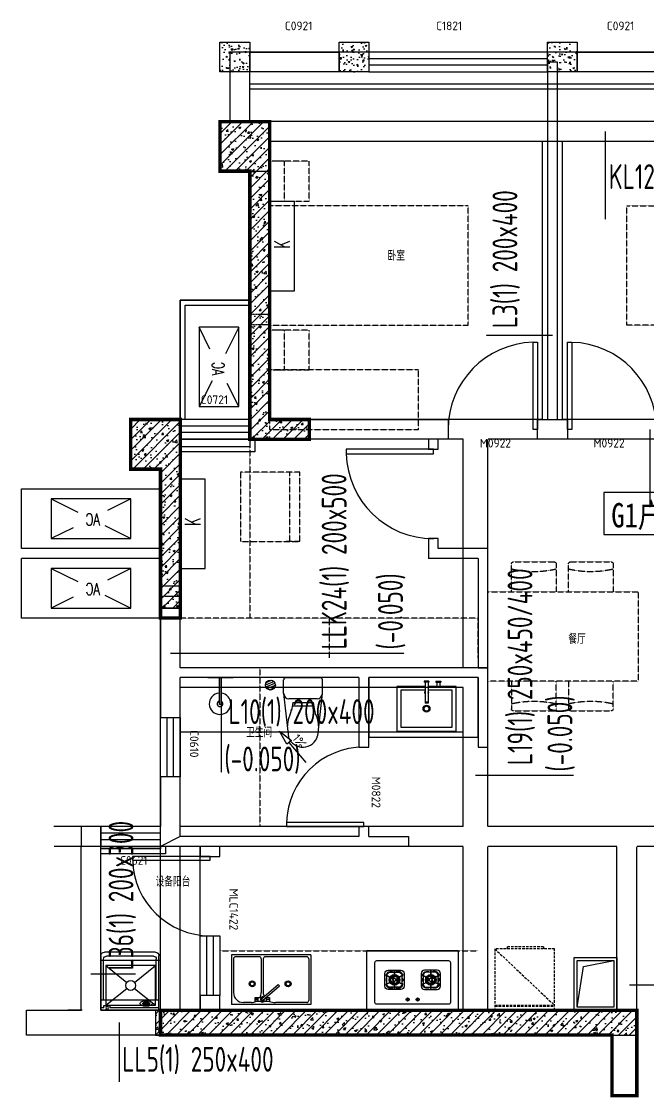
# Model space of a CAD drawing. Header units: inches. Extents: x -3985675 to 129953, y -250661 to -26082.
# Drawn here: x 90520 to 96828, y -54159 to -43323 of the extents above; entities that cross this region are included whole.
import ezdxf
from ezdxf.enums import TextEntityAlignment as Align

# ---------------------------------------------------------------- set-up
doc = ezdxf.new("R2010")
doc.units = ezdxf.units.IN
doc.header["$LTSCALE"] = 10
doc.header["$MEASUREMENT"] = 0
for name, pattern in [('CONTINOUS', [0]), ('DASH', [0.35, 0.25, -0.1]), ('HIDDEN', [0.375, 0.25, -0.125]), ('SX-DT3-PLAN-07T$0$DASHED', [0.75, 0.5, -0.25])]:
    doc.linetypes.add(name, pattern=pattern)
doc.layers.get('0').update_dxf_attribs({"plot": 0})
for name, color, linetype in [('000土建梁', 251, 'Continuous'), ('005窗', 54, 'Continuous'), ('2构件-烟道', 72, 'Continuous'), ('5-LVTRY', 5, 'Continuous'), ('5-地漏', 5, 'Continuous'), ('7-RAIL', 163, 'Continuous'), ('7-空调机', 8, 'CONTINOUS'), ('7-空调留洞', 6, 'DASH'), ('8-房间名称', 4, 'Continuous'), ('A-Furniture', 252, 'Continuous'), ('A-WIND（门窗）', 4, 'Continuous'), ('COLUMN', 4, 'Continuous'), ('CUBE-T-TEXT', 3, 'Continuous'), ('DIM_SYMB', 3, 'Continuous'), ('PUB_HATCH', 8, 'Continuous'), ('S_CONCWALL', 3, 'Continuous'), ('SX-DT3-PLAN-07T$0$S-BEAM', 4, 'SX-DT3-PLAN-07T$0$DASHED'), ('WALL', 4, 'Continuous'), ('WINDOW', 155, 'Continuous'), ('WINDOW_TEXT', 7, 'Continuous')]:
    doc.layers.add(name, color=color, linetype=linetype)
doc.styles.add('$0$黑体', font='simhei.ttf', dxfattribs={"width": 0.8})
doc.styles.add('_ROMANC', font='ROMANC', dxfattribs={"width": 0.6})
doc.styles.add('_ROMAND', font='ROMAND.shx', dxfattribs={"width": 0.6})
doc.styles.add('CADReader_TextStyle', font='tssdeng.shx', dxfattribs={"height": 0.2, "bigfont": 'gbcbig.shx'})
doc.styles.add('国标宋体', font='gbxwxtr.shx', dxfattribs={"width": 0.6, "bigfont": 'gbhzfs.shx'})

# ---------------------------------------------------------------- blocks, each defined once
blk = doc.blocks.new('kong')
at = {"layer": '7-空调机'}
for p, q in [((1153627, 292837), (1153861, 292720)), ((1154427, 292837), (1154159, 292704)), ((1153888, 292568), (1153627, 292437)), ((1154207, 292547), (1154427, 292437))]:
    blk.add_line(p, q, dxfattribs=at)
blk.add_lwpolyline([(1154427, 292437), (1153627, 292437), (1153627, 292837), (1154427, 292837)], close=True, dxfattribs=at)
at = {"layer": '7-空调机', "linetype": 'DASH', "ltscale": 8, "style": '_ROMANC', "oblique": 360, "width": 0.7}
blk.add_text('AC', height=120, rotation=360, dxfattribs=at).set_placement((1153939, 292569))
blk = doc.blocks.new('A$C319233C9')
at = {"layer": '5-地漏'}
for p, q in [((0, 51), (85, 86)), ((4, 31), (96, 69)), ((7, 75), (62, 98)), ((15, 14), (100, 49)), ((38, 2), (93, 25))]:
    blk.add_line(p, q, dxfattribs=at)
blk.add_circle((50, 50), 50, dxfattribs=at)
blk = doc.blocks.new('yandao')
for p, q in [((-2183960, -1586343), (-2183960, -1586873)), ((-2183530, -1586343), (-2183960, -1586343)), ((-2183930, -1586373), (-2183866, -1586782)), ((-2183930, -1586373), (-2183930, -1586843)), ((-2183560, -1586373), (-2183930, -1586373)), ((-2183560, -1586843), (-2183560, -1586373)), ((-2183530, -1586873), (-2183530, -1586343)), ((-2183930, -1586843), (-2183560, -1586843)), ((-2183866, -1586782), (-2183560, -1586843)), ((-2183960, -1586873), (-2183530, -1586873))]:
    blk.add_line(p, q)
blk = doc.blocks.new('dr57567')
at = {"layer": 'SX-DT3-PLAN-07T$0$S-BEAM', "color": 251}
for p, q in [((65839, -44331), (60239, -44331)), ((62989, -44531), (60239, -44531)), ((62989, -47331), (62989, -44531)), ((65839, -44531), (63189, -44531)), ((63189, -47331), (63189, -44531)), ((63619, -44431), (63619, -45317)), ((66497, -46688), (66497, -46086)), ((63089, -46485), (62420, -46485)), ((66039, -46581), (68438, -46581)), ((66039, -46831), (68438, -46831)), ((60039, -47331), (59339, -47331)), ((62989, -47331), (60639, -47331)), ((65139, -47331), (63189, -47331)), ((68439, -47331), (66039, -47331)), ((64071, -47431), (64071, -48213)), ((60039, -47531), (59339, -47531)), ((62189, -47531), (60639, -47531)), ((62189, -49831), (62189, -47531)), ((65139, -47531), (62439, -47531)), ((62439, -51431), (62439, -47531)), ((68439, -47531), (66039, -47531)), ((59139, -51431), (59139, -49331)), ((59339, -49831), (59339, -49331)), ((59239, -49684), (61595, -49684)), ((62189, -49831), (59339, -49831)), ((59752, -49940), (59752, -50888)), ((59339, -51431), (59339, -50031)), ((62189, -50031), (59339, -50031)), ((62189, -51431), (62189, -50031)), ((62189, -50481), (59339, -50481)), ((65002, -51531), (65002, -50654)), ((62314, -50915), (63302, -50915)), ((59139, -51431), (58066, -51431)), ((62189, -51431), (59339, -51431)), ((68439, -51431), (62439, -51431)), ((62189, -51631), (58066, -51631)), ((58350, -51631), (58066, -51631)), ((58339, -53281), (58339, -51631)), ((58339, -53281), (58339, -51631)), ((58539, -53281), (58539, -51631)), ((59139, -53281), (59139, -51631)), ((59339, -53281), (59339, -51631)), ((59539, -53281), (59539, -51631)), ((62189, -53281), (62189, -51631)), ((63739, -51631), (62439, -51631)), ((62439, -53281), (62439, -51631)), ((63739, -53281), (63739, -51631)), ((68439, -51631), (63939, -51631)), ((63939, -53281), (63939, -51631)), ((58439, -52915), (58886, -52915)), ((63864, -53025), (64407, -53025)), ((58350, -53281), (58207, -53281)), ((58339, -53281), (58278, -53281)), ((59139, -53281), (58539, -53281)), ((58723, -53406), (58723, -54006)), ((59139, -53531), (58207, -53531))]:
    blk.add_line(p, q, dxfattribs=at)
for points in [[(68639, -46581), (68639, -45881), (66639, -45881), (66639, -43631), (59839, -43631), (59839, -44331)], [(60239, -47331), (60239, -44331), (59739, -44331), (59739, -44831), (60039, -44831), (60039, -47531), (60639, -47531), (60639, -47331), (60239, -47331)], [(60039, -46131), (59339, -46131), (59339, -47331)], [(68639, -51631), (68639, -47531), (68839, -47531), (68839, -46581), (68439, -46581), (68439, -51631), (68639, -51631)], [(59339, -49331), (59339, -47331), (58839, -47331), (58839, -47831), (59139, -47831), (59139, -49331), (59339, -49331)], [(63939, -54142), (63939, -53281), (59139, -53281), (59139, -53531), (63689, -53531), (63689, -54142), (63939, -54142)]]:
    blk.add_lwpolyline(points, dxfattribs=at)
at = {"layer": 'SX-DT3-PLAN-07T$0$S-BEAM', "color": 251, "const_width": 35}
for points in [[(60239, -47331), (60239, -44331), (59739, -44331), (59739, -44831), (60039, -44831), (60039, -47531), (60639, -47531), (60639, -47331), (60239, -47331)], [(59339, -49331), (59339, -47331), (58839, -47331), (58839, -47831), (59139, -47831), (59139, -49331), (59339, -49331)], [(63939, -54142), (63939, -53281), (59139, -53281), (59139, -53531), (63689, -53531), (63689, -54142), (63939, -54142)]]:
    blk.add_lwpolyline(points, dxfattribs=at)
blk.add_lwpolyline([(66039, -47531), (65139, -47531), (65139, -47331), (65839, -47331), (65839, -44331), (66339, -44331), (66339, -44831), (66039, -44831), (66039, -47531)], close=True, dxfattribs=at)
at = {"layer": 'SX-DT3-PLAN-07T$0$S-BEAM', "color": 251}
blk.add_lwpolyline([(66039, -47531), (65139, -47531), (65139, -47331), (65839, -47331), (65839, -44331), (66339, -44331), (66339, -44831), (66039, -44831), (66039, -47531)], close=True, dxfattribs=at)
blk.add_lwpolyline([(68639, -51631, 35, 35, 0), (68639, -47531, 35, 35, 0), (68839, -47531, 35, 35, 0), (68839, -46581, 35, 35, 0), (68439, -46581, 35, 35, 0), (68439, -51631, 35, 35, 0), (68639, -51631, 35, 35, 0)], format="xyseb", dxfattribs=at)
at = {"layer": 'SX-DT3-PLAN-07T$0$S-BEAM', "color": 251, "style": '国标宋体', "width": 0.8}
for s, p in [('KL12(1) 200x550', (63656, -45010)), ('AL1(1) 250x150', (66497, -46303)), ('LLK62(6) 200x500', (64107, -48040)), ('L10(1) 200x400', (59824, -50398)), ('(-0.050)', (59783, -50875)), ('L34(3) 200x500', (65038, -50930)), ('LL5(1) 250x400', (58754, -53900))]:
    blk.add_text(s, height=250, dxfattribs=at).set_placement(p)
for s, p in [('L3(1) 200x400', (62735, -46413)), ('LLK24(1) 200x500', (61014, -49648)), ('L19(1) 250x450/400', (62887, -50812)), ('(-0.050)', (61582, -49648)), ('(-0.050)', (63289, -50878)), ('LLK5(1) 200x400', (64399, -52941)), ('L36(1) 200x300', (58867, -52880))]:
    blk.add_text(s, height=250, rotation=90, dxfattribs=at).set_placement(p)

msp = doc.modelspace()

# ---------------------------------------------------------------- hatches: boundary and pattern name
at = {"layer": 'PUB_HATCH', "ltscale": 0.2}
h = msp.add_hatch(dxfattribs=at)
h.set_pattern_fill('混凝土', color=250, scale=20, style=0)
h.set_pattern_definition([(310, (246400.98, 2672.85), (143.45204, 12.55043), [15, -165]), (5, (246400.98, 2672.85), (-27.75027, -150.43843), [12, -132]), (259.5486, (246412.94, 2673.9), (115.70188, -137.88791), [12.74804, -140.22842]), (313.8158, (246400.98, 2632.85), (213.4482, 33.1038), [22.5, -247.5]), (263.3644, (246418.77, 2635.6), (186.93254, -194.82357), [19.12206, -210.3426]), (8.8158, (246400.98, 2632.85), (186.9324, -194.82372), [18, -198]), (339, (246420.98, 2642.85), (119.38141, 80.52378), [15, -165]), (34, (246420.98, 2642.85), (48.66307, -145.03001), [12, -132]), (288.5486, (246430.93, 2649.56), (168.04453, -64.5061), [12.74804, -140.22842]), (322.5, (246400.984, 2672.847), (2.431971, -66.57877), [0, -130.4, 0, -134, 0, -132.5]), (352.5, (246400.984, 2672.85), (52.613907, -78.882342), [0, -76.4, 0, -127.4, 0, -50.5]), (32.5, (246356.384, 2672.847), (106.764487, 4.510974), [0, -50, 0, -156, 0, -207]), (42.5, (246336.38, 2672.85), (116.637234, -20.020996), [0, -65, 0, -103.6, 0, -147])])
h.paths.add_polyline_path([(92820, -43831), (92520, -43831), (92520, -43531), (92820, -43531)])
h = msp.add_hatch(dxfattribs=at)
h.set_pattern_fill('混凝土', color=250, scale=20, style=0)
h.set_pattern_definition([(310, (245200.98, 2672.85), (143.45204, 12.55043), [15, -165]), (5, (245200.98, 2672.85), (-27.75027, -150.43843), [12, -132]), (259.5486, (245212.94, 2673.9), (115.70188, -137.88791), [12.74804, -140.22842]), (313.8158, (245200.98, 2632.85), (213.4482, 33.1038), [22.5, -247.5]), (263.3644, (245218.77, 2635.6), (186.93254, -194.82357), [19.12206, -210.3426]), (8.8158, (245200.98, 2632.85), (186.9324, -194.82372), [18, -198]), (339, (245220.98, 2642.85), (119.38141, 80.52378), [15, -165]), (34, (245220.98, 2642.85), (48.66307, -145.03001), [12, -132]), (288.5486, (245230.93, 2649.56), (168.04453, -64.5061), [12.74804, -140.22842]), (322.5, (245200.984, 2672.847), (2.431971, -66.57877), [0, -130.4, 0, -134, 0, -132.5]), (352.5, (245200.984, 2672.85), (52.613907, -78.882342), [0, -76.4, 0, -127.4, 0, -50.5]), (32.5, (245156.384, 2672.847), (106.764487, 4.510974), [0, -50, 0, -156, 0, -207]), (42.5, (245136.38, 2672.85), (116.637234, -20.020996), [0, -65, 0, -103.6, 0, -147])])
h.paths.add_polyline_path([(94020, -43831), (93720, -43831), (93720, -43531), (94020, -43531)])
h = msp.add_hatch(dxfattribs=at)
h.set_pattern_fill('混凝土', color=250, scale=20, style=0)
h.set_pattern_definition([(310, (243100.98, 2672.85), (143.45204, 12.55043), [15, -165]), (5, (243100.98, 2672.85), (-27.75027, -150.43843), [12, -132]), (259.5486, (243112.94, 2673.9), (115.70188, -137.88791), [12.74804, -140.22842]), (313.8158, (243100.98, 2632.85), (213.4482, 33.1038), [22.5, -247.5]), (263.3644, (243118.77, 2635.6), (186.93254, -194.82357), [19.12206, -210.3426]), (8.8158, (243100.98, 2632.85), (186.9324, -194.82372), [18, -198]), (339, (243120.98, 2642.85), (119.38141, 80.52378), [15, -165]), (34, (243120.98, 2642.85), (48.66307, -145.03001), [12, -132]), (288.5486, (243130.93, 2649.56), (168.04453, -64.5061), [12.74804, -140.22842]), (322.5, (243100.984, 2672.847), (2.431971, -66.57877), [0, -130.4, 0, -134, 0, -132.5]), (352.5, (243100.984, 2672.85), (52.613907, -78.882342), [0, -76.4, 0, -127.4, 0, -50.5]), (32.5, (243056.384, 2672.847), (106.764487, 4.510974), [0, -50, 0, -156, 0, -207]), (42.5, (243036.38, 2672.85), (116.637234, -20.020996), [0, -65, 0, -103.6, 0, -147])])
h.paths.add_polyline_path([(96120, -43831), (95820, -43831), (95820, -43531), (96120, -43531)])
at = {"layer": 'WALL'}
h = msp.add_hatch(dxfattribs=at)
h.set_pattern_fill('钢筋混凝土,_O', color=250, scale=30)
h.set_pattern_definition([(45, (92520, -47531.15), (-53.033, 53.033), []), (50, (92520, -47531.15), (215.178, -18.826), [22.5, -247.5]), (355, (92520, -47531.15), (-41.625, 225.658), [18, -198]), (100.4514, (92537.93, -47532.72), (173.553, 206.832), [19.122, -210.343]), (46.184, (92520, -47471.15), (320.172, -49.656), [33.75, -371.25]), (96.636, (92546.68, -47475.3), (280.4, 292.235), [28.683, -315.514]), (351.184, (92520, -47471.15), (280.4, 292.236), [27, -297]), (21, (92550, -47486.15), (179.072, -120.786), [22.5, -247.5]), (326, (92550, -47486.15), (72.995, 217.545), [18, -198]), (71.4514, (92564.92, -47496.22), (252.067, 96.759), [19.122, -210.343]), (37.5, (92520, -47531.15), (3.648, 99.8682), [0, -195.6, 0, -201, 0, -198.75]), (7.5, (92520, -47531.15), (78.921, 118.3235), [0, -114.6, 0, -191.1, 0, -75.75]), (327.5, (92453.1, -47531.15), (160.1467, -6.7665), [0, -75, 0, -234, 0, -310.5]), (317.5, (92423.1, -47531.15), (174.956, 30.0315), [0, -97.5, 0, -155.4, 0, -220.5])])
h.paths.add_polyline_path([(93020, -47331), (93020, -44331), (92520, -44331), (92520, -44831), (92820, -44831), (92820, -47531), (93420, -47531), (93420, -47331)])
h = msp.add_hatch(dxfattribs=at)
h.set_pattern_fill('钢筋混凝土,_O', color=250, scale=30)
h.set_pattern_definition([(45, (91620, -49231.15), (-53.033, 53.033), []), (50, (91620, -49231.15), (215.178, -18.826), [22.5, -247.5]), (355, (91620, -49231.15), (-41.625, 225.658), [18, -198]), (100.451, (91637.93, -49232.72), (173.553, 206.832), [19.122, -210.343]), (46.184, (91620, -49171.15), (320.172, -49.656), [33.75, -371.25]), (96.636, (91646.68, -49175.3), (280.4, 292.235), [28.683, -315.514]), (351.184, (91620, -49171.15), (280.4, 292.236), [27, -297]), (21, (91650, -49186.15), (179.072, -120.786), [22.5, -247.5]), (326, (91650, -49186.15), (72.995, 217.545), [18, -198]), (71.451, (91664.92, -49196.22), (252.067, 96.76), [19.122, -210.343]), (37.5, (91620, -49231.15), (3.648, 99.8682), [0, -195.6, 0, -201, 0, -198.75]), (7.5, (91620, -49231.15), (78.921, 118.3235), [0, -114.6, 0, -191.1, 0, -75.75]), (327.5, (91553.1, -49231.15), (160.1467, -6.7665), [0, -75, 0, -234, 0, -310.5]), (317.5, (91523.1, -49231.15), (174.956, 30.0315), [0, -97.5, 0, -155.4, 0, -220.5])])
h.paths.add_polyline_path([(92120, -49231), (92120, -47331), (91620, -47331), (91620, -47831), (91920, -47831), (91920, -49231)])
h = msp.add_hatch(dxfattribs=at)
h.set_pattern_fill('钢筋混凝土,_O', color=250, scale=30)
h.set_pattern_definition([(45, (91870, -53531.15), (-53.033, 53.033), []), (50, (91870, -53531.15), (215.178, -18.8256), [22.5, -247.5]), (355, (91870, -53531.15), (-41.625, 225.658), [18, -198]), (100.4514, (91887.93, -53532.72), (173.553, 206.832), [19.122, -210.343]), (46.184, (91870, -53471.15), (320.172, -49.656), [33.75, -371.25]), (96.6356, (91896.68, -53475.3), (280.399, 292.235), [28.683, -315.514]), (351.184, (91870, -53471.15), (280.399, 292.236), [27, -297]), (21, (91900, -53486.15), (179.072, -120.7857), [22.5, -247.5]), (326, (91900, -53486.15), (72.995, 217.545), [18, -198]), (71.4514, (91914.92, -53496.22), (252.067, 96.759), [19.122, -210.343]), (37.5, (91870, -53531.15), (3.648, 99.8682), [0, -195.6, 0, -201, 0, -198.75]), (7.5, (91870, -53531.15), (78.9209, 118.3235), [0, -114.6, 0, -191.1, 0, -75.75]), (327.5, (91803.1, -53531.15), (160.1467, -6.7665), [0, -75, 0, -234, 0, -310.5]), (317.5, (91773.1, -53531.15), (174.956, 30.0315), [0, -97.5, 0, -155.4, 0, -220.5])])
h.paths.add_polyline_path([(91870, -53531), (96720, -53531), (96720, -53281), (96070, -53281), (91870, -53281)])

# ---------------------------------------------------------------- linework, layer by layer
at = {"color": 250}
for p, q in [((92510, -49931), (92530, -49931)), ((91320, -52732), (91320, -53281)), ((91347, -53177), (91347, -52765)), ((91869, -52696), (91356, -52696)), ((91849, -52736), (91376, -52736)), ((91878, -53177), (91878, -52765)), ((91905, -53281), (91905, -52732)), ((93436, -52723), (92636, -52723)), ((92636, -52723), (92636, -53223)), ((92656, -52763), (92656, -53103)), ((92916, -52743), (92676, -52743)), ((92936, -52763), (92936, -53103)), ((92956, -52763), (92956, -53103)), ((93394, -52743), (92976, -52743)), ((93414, -52763), (93414, -53183)), ((93436, -52723), (93436, -53223)), ((91370, -52831, 0), (91581, -53000, 0)), ((91659, -53000, 0), (91870, -52831, 0)), ((91370, -53231, 0), (91581, -53062, 0)), ((91659, -53062, 0), (91870, -53231, 0)), ((92940, -53164), (93106, -53020)), ((92953, -53179), (93119, -53035)), ((93106, -53020), (93119, -53035)), ((91320, -53176), (91905, -53176)), ((91752, -53211), (91752, -53199)), ((91752, -53199), (91798, -53199)), ((91798, -53199), (91798, -53211)), ((92836, -53203), (92756, -53203)), ((92875, -53192), (92875, -53152)), ((92875, -53152), (92930, -53152)), ((93020, -53192), (92875, -53192)), ((92902, -53170), (92876, -53170)), ((92876, -53170), (92876, -53172)), ((92876, -53172), (92902, -53172)), ((92902, -53172), (92902, -53170)), ((92904, -53192), (92904, -53152)), ((92985, -53152), (93020, -53152)), ((92990, -53192), (92990, -53152)), ((92992, -53172), (92992, -53170)), ((92992, -53170), (93018, -53170)), ((93018, -53172), (92992, -53172)), ((93018, -53170), (93018, -53172)), ((93020, -53152), (93020, -53192)), ((93394, -53203), (93079, -53203)), ((91351, -53255), (91320, -53255)), ((91905, -53281), (91320, -53281)), ((91351, -53234), (91411, -53234)), ((91351, -53256), (91351, -53234)), ((91411, -53234), (91411, -53256)), ((91905, -53255), (91411, -53255)), ((91744, -53218), (91744, -53210)), ((91798, -53211), (91752, -53211)), ((91811, -53217), (91811, -53210)), ((93436, -53223), (92636, -53223))]:
    msp.add_line(p, q, dxfattribs=at)
at = {"color": 250, "linetype": 'HIDDEN', "ltscale": 10}
for p, q in [((95290, -52663), (95290, -53281)), ((95890, -52663), (95290, -52663)), ((95290, -52663), (95890, -53230)), ((95413, -52641), (95413, -52663)), ((95779, -52641), (95413, -52641)), ((95779, -52641), (95779, -52663)), ((95890, -53281), (95890, -52663)), ((95290, -53230), (95890, -53230)), ((95290, -53241), (95890, -53241)), ((95290, -53281), (95890, -53281))]:
    msp.add_line(p, q, dxfattribs=at)
at = {"color": 250, "ltscale": 3}
for p, q in [((94921, -52681), (94001, -52681)), ((94921, -53281), (94001, -53281))]:
    msp.add_line(p, q, dxfattribs=at)
at = {"color": 250, "ltscale": 400}
for p, q in [((94278, -52873), (94278, -52949)), ((94278, -52944), (94278, -52878)), ((94644, -52873), (94644, -52949)), ((94644, -52944), (94644, -52878)), ((94189, -52924), (94255, -52962)), ((94189, -53026), (94255, -52988)), ((94251, -52959), (94194, -52926)), ((94255, -52951), (94268, -52944)), ((94265, -52965), (94255, -52951)), ((94265, -52984), (94255, -52999)), ((94270, -52961), (94262, -52947)), ((94270, -52989), (94262, -53002)), ((94276, -52959), (94268, -52944)), ((94293, -52968), (94309, -52967)), ((94293, -52981), (94309, -52982)), ((94294, -52975), (94309, -52975)), ((94366, -52924), (94300, -52962)), ((94366, -53026), (94300, -52988)), ((94305, -52959), (94362, -52926)), ((94309, -52967), (94309, -52982)), ((94361, -52965), (94361, -52985)), ((94555, -52924), (94621, -52962)), ((94555, -53026), (94621, -52988)), ((94617, -52959), (94560, -52926)), ((94561, -52965), (94561, -52985)), ((94612, -52967), (94612, -52982)), ((94629, -52968), (94612, -52967)), ((94628, -52975), (94612, -52975)), ((94629, -52981), (94612, -52982)), ((94646, -52959), (94653, -52944)), ((94652, -52961), (94660, -52947)), ((94652, -52989), (94660, -53002)), ((94666, -52951), (94653, -52944)), ((94657, -52965), (94666, -52951)), ((94657, -52984), (94666, -52999)), ((94732, -52924), (94666, -52962)), ((94732, -53026), (94666, -52988)), ((94671, -52959), (94728, -52926)), ((94251, -52990), (94194, -53023)), ((94268, -53006), (94255, -52999)), ((94276, -52991), (94268, -53006)), ((94278, -53077), (94278, -53001)), ((94278, -53006), (94278, -53072)), ((94305, -52990), (94362, -53023)), ((94617, -52990), (94560, -53023)), ((94644, -53077), (94644, -53001)), ((94644, -53006), (94644, -53072)), ((94646, -52991), (94653, -53006)), ((94653, -53006), (94666, -52999)), ((94671, -52990), (94728, -53023))]:
    msp.add_line(p, q, dxfattribs=at)
at = {"color": 250}
for points in [[(93020, -46037), (93270, -46037), (93270, -45137), (93020, -45137)], [(92120, -48831), (92370, -48831), (92370, -47931), (92120, -47931)], [(94921, -53281), (94001, -53281), (94001, -52681), (94921, -52681)]]:
    msp.add_lwpolyline(points, close=True, dxfattribs=at)
for points in [[(92396, -49931), (92653, -49931)], [(92510, -49931), (92510, -50194)], [(92530, -49931), (92530, -50194)]]:
    msp.add_lwpolyline(points, dxfattribs=at)
at = {"color": 250, "elevation": 0}
for points in [[(91920, -53281), (91920, -52781), (91320, -52781), (91320, -53281)], [(91870, -53231), (91870, -52831), (91370, -52831), (91370, -53231)]]:
    msp.add_lwpolyline(points, close=True, dxfattribs=at)
at = {"color": 250, "ltscale": 400}
for points in [[(94821, -52781, -0.414214), (94841, -52801), (94841, -53202, -0.414214), (94821, -53221), (94100, -53221, -0.414214), (94081, -53202), (94081, -52801, -0.414214), (94100, -52781)], [(94375, -53039, -0.414214), (94342, -53072), (94213, -53072, -0.414214), (94181, -53039), (94181, -52910, -0.414214), (94213, -52878), (94342, -52878, -0.414214), (94375, -52910)], [(94547, -53039, 0.414214), (94579, -53072), (94708, -53072, 0.414214), (94741, -53039), (94741, -52910, 0.414214), (94708, -52878), (94579, -52878, 0.414214), (94547, -52910)], [(94353, -52932), (94353, -53018, -0.414214), (94321, -53050), (94235, -53050, -0.414214), (94202, -53018), (94202, -52932, -0.414214), (94235, -52899), (94321, -52899, -0.414214)], [(94568, -52932), (94568, -53018, 0.414214), (94601, -53050), (94687, -53050, 0.414214), (94719, -53018), (94719, -52932, 0.414214), (94687, -52899), (94601, -52899, 0.414214)]]:
    msp.add_lwpolyline(points, format="xyb", close=True, dxfattribs=at)
for points in [[(94278, -52944), (94278, -52878)], [(94644, -52944), (94644, -52878)], [(94251, -52959), (94194, -52926)], [(94195, -52965), (94195, -52985)], [(94305, -52959), (94362, -52926)], [(94617, -52959), (94560, -52926)], [(94671, -52959), (94728, -52926)], [(94727, -52965), (94727, -52985)], [(94251, -52990), (94194, -53023)], [(94278, -53006), (94278, -53072)], [(94305, -52990), (94362, -53023)], [(94617, -52990), (94560, -53023)], [(94644, -53006), (94644, -53072)], [(94671, -52990), (94728, -53023)]]:
    msp.add_lwpolyline(points, dxfattribs=at)
for points in [[(94202, -52941, -0.251251), (94195, -52932, -0.414214), (94235, -52892), (94255, -52892, -0.359638), (94264, -52899)], [(94202, -52955, 0.359638), (94195, -52965, 0.359638)], [(94278, -52959, -1), (94278, -52991, -1), (94278, -52959, -1)], [(94353, -52941, 0.251251), (94361, -52932, 0.414214), (94321, -52892), (94301, -52892, 0.359638), (94291, -52899)], [(94568, -52941, -0.251251), (94561, -52932, -0.414214), (94601, -52892), (94621, -52892, -0.359638), (94630, -52899)], [(94644, -52959, 1), (94644, -52991, 1), (94644, -52959, 1)], [(94719, -52941, 0.251251), (94727, -52932, 0.414214), (94687, -52892), (94667, -52892, 0.359638), (94657, -52899)], [(94719, -52955, -0.359638), (94727, -52965, -0.359638)], [(94202, -53008, 0.251251), (94195, -53018, 0.414214), (94235, -53058), (94255, -53058, 0.359638), (94264, -53050)], [(94291, -53050, 0.359638), (94301, -53058), (94321, -53058, 0.414214), (94361, -53018, 0.251251), (94353, -53008)], [(94630, -53050, -0.359638), (94621, -53058), (94601, -53058, -0.414214), (94561, -53018, -0.251251), (94568, -53008)], [(94719, -53008, -0.251251), (94727, -53018, -0.414214), (94687, -53058), (94667, -53058, -0.359638), (94657, -53050)]]:
    msp.add_lwpolyline(points, format="xyb", dxfattribs=at)
at = {"color": 250}
for centre, radius in [((91620, -53031, 0), 50), ((92845, -53015), 30), ((93206, -53015), 30), ((92845, -53015), 20), ((93206, -53015), 20)]:
    msp.add_circle(centre, radius, dxfattribs=at)
at = {"color": 250, "ltscale": 400}
for centre, radius in [((94278, -52975), 53.8), ((94278, -52975), 43.1), ((94278, -52975), 39.8), ((94278, -52975), 36.6), ((94278, -52975), 16.1), ((94644, -52975), 53.8), ((94644, -52975), 43.1), ((94644, -52975), 39.8), ((94644, -52975), 36.6), ((94644, -52975), 16.1), ((94411, -53173), 15.9), ((94411, -53173), 4.33), ((94511, -53173), 15.9), ((94511, -53173), 4.33)]:
    msp.add_circle(centre, radius, dxfattribs=at)
at = {"color": 250}
for centre, radius, start, end in [((92520, -50194), 108, 95.306, 84.694), ((92520, -50194), 28.3, 110.6725, 69.3275), ((92520, -50191), 10.5, 197.2381, 342.7619), ((92676, -52763), 20, 90, 180), ((92916, -52763), 20, 360, 90), ((92976, -52763), 20, 90, 180), ((93394, -52763), 20, 360, 90), ((92756, -53103), 100, 180.0019, 270), ((92836, -53103), 100, 270, 297.8224), ((92836, -53103), 100, 331.0269, 360), ((92947, -53172), 19, 74.2704, 10.732), ((92947, -53172), 26, 64.6314, 129.7151), ((92947, -53172), 26, 230.2849, 309.7151), ((92947, -53171), 10, 130.9923, 310.9923), ((93056, -53103), 100, 180, 203.2456), ((92947, -53172), 26, 64.6314, 67.3801), ((93078, -53045), 158, 247.968, 270.3039), ((93394, -53183), 20, 270, 360)]:
    msp.add_arc(centre, radius, start, end, dxfattribs=at)
at = {"color": 250, "ltscale": 400}
for centre, radius, start, end in [((94204, -52985), 9.64, 178.3147, 257.4367), ((94270, -52962), 18.3, 95.7313, 144.2701), ((94293, -52975), 18.3, 335.7313, 24.2701), ((94351, -52964), 9.64, 358.3147, 77.4367), ((94351, -52985), 9.64, 282.5647, 1.6868), ((94570, -52964), 9.64, 102.5633, 181.6853), ((94570, -52985), 9.64, 178.3132, 257.4353), ((94629, -52975), 18.3, 155.7299, 204.2687), ((94651, -52962), 18.3, 35.7299, 84.2687), ((94717, -52985), 9.64, 282.5633, 1.6853), ((94270, -52988), 18.3, 215.7313, 264.2701), ((94651, -52988), 18.3, 275.7299, 324.2687)]:
    msp.add_arc(centre, radius, start, end, dxfattribs=at)
at = {"color": 250, "extrusion": (0, 0, -1)}
for centre, major_axis, start_param, end_param in [((91356, -52732), (-25.6, 25.6), 5.497787, 7.068583), ((91376, -52765), (20.5, 20.5), 3.926991, 5.497787), ((91849, -52765), (-20.5, 20.5), 0.785398, 2.356194), ((91869, -52732), (25.6, 25.6), -0.785398, 0.785398), ((91729, -53213), (-9.77, 9.77), 5.497787, 6.230125), ((91751, -53232), (-30.7, 30.7), 6.230125, 6.636884), ((91766, -53264), (-55.6, 55.6), 0.353699, 0.596845), ((91761, -53233), (21.2, 21.2), -1.342343, -1.115536), ((91776, -53315), (92.3, 92.3), -0.973951, -0.785398), ((91776, -53315), (-92.3, 92.3), 0.785398, 0.973951), ((91784, -53270), (48.4, 48.4), -0.567912, -0.532969), ((91785, -53264), (55.6, 55.6), -0.596845, -0.353699), ((91793, -53233), (21.2, 21.2), -0.532969, -0.228454), ((91800, -53232), (30.7, 30.7), -0.353699, 0.05306), ((91822, -53213), (-9.77, 9.77), 1.623856, 2.356194), ((91383, -53256), (-8.97, 8.97), 1.570796326794491, 7.853981633974078), ((91729, -53213), (-9.77, 9.77), 4.765449, 5.497787), ((91751, -53193), (30.7, 30.7), 2.787893, 3.194653), ((91766, -53161), (55.6, 55.6), 2.544747, 2.787893), ((91747, -53210), (-2.07, 2.07), 5.497787, 6.511639), ((91747, -53210), (-2.07, 2.07), 4.483935, 5.497787), ((91747, -53217), (-2.07, 2.07), 5.497787, 5.810994), ((91747, -53217), (2.07, 2.07), 2.913139, 3.926991), ((91761, -53187), (21.2, 21.2), 2.608624, 2.913139), ((91761, -53194), (21.2, 21.2), 2.608624, 2.913139), ((91776, -53110), (-92.3, 92.3), 3.926991, 4.115544), ((91771, -53149), (-48.4, 48.4), 4.033426, 4.17942), ((91771, -53157), (-48.4, 48.4), 4.033426, 4.17942), ((91777, -53090), (-91, 91), 3.926991, 4.033426), ((91777, -53097), (-91, 91), 3.926991, 4.033426), ((91776, -53110), (92.3, 92.3), 2.167642, 2.356194), ((91777, -53090), (91, 91), 2.24976, 2.356194), ((91777, -53097), (91, 91), 2.24976, 2.356194), ((91784, -53149), (-48.4, 48.4), 3.674562, 3.820556), ((91784, -53157), (48.4, 48.4), 2.103765, 2.24976), ((91785, -53161), (-55.6, 55.6), 3.495292, 3.738438), ((91793, -53187), (21.2, 21.2), 1.79925, 2.103765), ((91793, -53194), (21.2, 21.2), 1.79925, 2.103765), ((91808, -53210), (2.07, 2.07), -0.228454, 0.785398), ((91808, -53210), (2.07, 2.07), 0.785398, 1.79925), ((91808, -53217), (-2.07, 2.07), 2.356194, 3.370046), ((91800, -53193), (-30.7, 30.7), 3.088533, 3.495292), ((91822, -53213), (9.77, 9.77), 0.785398, 1.517736)]:
    msp.add_ellipse(centre, major_axis=major_axis, ratio=1, start_param=start_param, end_param=end_param, dxfattribs=at)
at = {"color": 250}
msp.add_point((91620, -52781, 0), dxfattribs=at)
at = {"layer": '005窗'}
for points in [[(92820, -43831), (92820, -43631), (93720, -43631), (93720, -43831), (92820, -43831)], [(94020, -43631), (94020, -43831), (95820, -43831), (95820, -43631), (94020, -43631)], [(96120, -43831), (96120, -43631), (97020, -43631), (97020, -43831), (96120, -43831)], [(95820, -43698), (94020, -43698)], [(95820, -43764), (94020, -43764)], [(92820, -47398), (92120, -47398)], [(92820, -47464), (92120, -47464)], [(91920, -50931), (91920, -50331), (92120, -50331), (92120, -50931), (91920, -50931)], [(91987, -50931), (91987, -50331)], [(92053, -50931), (92053, -50331)], [(91920, -51498), (91320, -51498)], [(91920, -51564), (91320, -51564)]]:
    msp.add_lwpolyline(points, dxfattribs=at)
at = {"layer": '5-LVTRY', "color": 250}
for p, q in [((93161, -50091), (93161, -49952)), ((93178, -49931), (93534, -49931)), ((93551, -49952), (93551, -50091)), ((95120, -49931), (94020, -49931)), ((94020, -49931), (94020, -50531)), ((95120, -50531), (95120, -49931)), ((93161, -50091), (93211, -50530)), ((93498, -50144), (93215, -50144)), ((93551, -50091), (93503, -50518)), ((93253, -50182), (93240, -50261)), ((93248, -50214), (93465, -50214)), ((93253, -50182), (93460, -50182)), ((93460, -50182), (93473, -50261)), ((94020, -50531), (95120, -50531))]:
    msp.add_line(p, q, dxfattribs=at)
at = {"layer": '5-LVTRY', "color": 250, "linetype": 'ByBlock'}
for p, q in [((94626, -49967), (94576, -49967)), ((94576, -49967), (94576, -49977)), ((94626, -49977), (94576, -49977)), ((94586, -49977), (94586, -50187)), ((94616, -49977), (94616, -50187)), ((94626, -49967), (94626, -49977)), ((94696, -49967), (94696, -49977)), ((94696, -49967), (94746, -49967)), ((94696, -49977), (94746, -49977)), ((94706, -49977), (94706, -50027)), ((94706, -50027), (94736, -50027)), ((94718, -50017), (94718, -50022)), ((94718, -50017), (94724, -50017)), ((94718, -50022), (94724, -50022)), ((94724, -50017), (94724, -50022)), ((94736, -49977), (94736, -50017)), ((94736, -50022), (94736, -50027)), ((94746, -49967), (94746, -49977)), ((94580, -50080), (94580, -50083)), ((94622, -50080), (94622, -50083)), ((94616, -50179), (94586, -50179)), ((94616, -50187), (94586, -50187))]:
    msp.add_line(p, q, dxfattribs=at)
for points in [[(94586, -50019), (94301, -50019), (94301, -50469), (94901, -50469), (94901, -50019), (94749, -50019)], [(94586, -50059), (94341, -50059), (94341, -50429), (94861, -50429), (94861, -50059), (94616, -50059)], [(94706, -50019), (94616, -50019)], [(94736, -50017), (94749, -50017), (94749, -50022), (94736, -50022)]]:
    msp.add_lwpolyline(points, dxfattribs=at)
for radius in [35, 25]:
    msp.add_circle((94601, -50244), radius, dxfattribs=at)
at = {"layer": '5-LVTRY', "color": 250}
for centre, radius, start, end in [((93183, -49952), 21.3, 101.3743, 180), ((93530, -49952), 21.3, 0, 78.6257), ((93215, -50091), 53.3, 180, 270), ((93498, -50091), 53.3, 270, 0), ((92951, -50205), 294, 333.5369, 351.4828), ((93761, -50205), 294, 188.5172, 206.4631), ((93423, -50418), 224, 158.5202, 180), ((93290, -50418), 224, 0, 21.4798), ((93355, -50479), 153, 199.8819, 344.9227)]:
    msp.add_arc(centre, radius, start, end, dxfattribs=at)
at = {"layer": '5-LVTRY', "color": 250, "linetype": 'ByBlock'}
msp.add_arc((94738, -50019), 3.07, 125.6009, 234.3991, dxfattribs=at)
for centre, major_axis, start_param, end_param in [((94601, -50083), (21.2, 0), 2.358252, 3.924934), ((94601, -50080), (21.2, 0), 2.358252, 3.141593), ((94601, -50080), (21.2, 0), 0, 0.783341), ((94601, -50083), (-21.2, 0), 2.358252, 3.924934)]:
    msp.add_ellipse(centre, major_axis=major_axis, ratio=0.554816, start_param=start_param, end_param=end_param, dxfattribs=at)
at = {"layer": '7-RAIL', "ltscale": 0.2}
for points in [[(99220, -43955), (92820, -43955)], [(99220, -44005), (92820, -44005)], [(92820, -47530), (92820, -47608), (92120, -47608)], [(92870, -47530), (92870, -47658), (92120, -47658)], [(91920, -51631), (91920, -51655), (91320, -51655)], [(91970, -51631), (91970, -51705), (91320, -51705)], [(91920, -51631), (91920, -51655), (91320, -51655)], [(91970, -51631), (91970, -51705), (91320, -51705)]]:
    msp.add_lwpolyline(points, dxfattribs=at)
at = {"layer": '7-空调机'}
for p, q in [((91920, -48631), (90520, -48631)), ((91920, -48731), (90520, -48731))]:
    msp.add_line(p, q, dxfattribs=at)
for points in [[(92120, -47331), (92120, -46131), (92820, -46131)], [(92170, -47331), (92170, -46181), (92820, -46181)], [(90520, -48631), (90520, -48031), (91920, -48031), (91920, -48631)], [(91920, -48731), (91920, -49331), (90520, -49331), (90520, -48731)]]:
    msp.add_lwpolyline(points, dxfattribs=at)
at = {"layer": '7-空调留洞', "lineweight": -3, "ltscale": 0.2}
for points in [[(92820, -46375), (93020, -46375), (93020, -46275), (92820, -46275), (92820, -46375)], [(91920, -49111), (92120, -49111), (92120, -49011), (91920, -49011), (91920, -49111)]]:
    msp.add_lwpolyline(points, dxfattribs=at)
at = {"layer": 'A-Furniture', "color": 250, "linetype": 'DASH'}
for p, q in [((94520, -46831), (93020, -46831)), ((93020, -46831), (93020, -47431)), ((94520, -47431), (94520, -46831)), ((93020, -47431), (94520, -47431)), ((92820, -47531), (92820, -49331)), ((93325, -47861), (92725, -47861)), ((92725, -47861), (92725, -48561)), ((93225, -48561), (93225, -47861)), ((93325, -48561), (93325, -47861)), ((92725, -48561), (93325, -48561)), ((93325, -48561), (93175, -48561)), ((95457, -49066), (95457, -48785)), ((95476, -48766), (95888, -48766)), ((95907, -48785), (95907, -49066)), ((96032, -49066), (96032, -48785)), ((96051, -48766), (96463, -48766)), ((96482, -48785), (96482, -49066)), ((95220, -49066), (96735, -49066)), ((95220, -49966), (95220, -49066)), ((96735, -49066), (96735, -49966)), ((95120, -49331), (92120, -49331)), ((93620, -49331), (93620, -49731)), ((95120, -49731), (95120, -49331)), ((92920, -49831), (92920, -51431)), ((96735, -49966), (95220, -49966)), ((95457, -49966), (95457, -50247)), ((95907, -50247), (95907, -49966)), ((96032, -49966), (96032, -50247)), ((96482, -50247), (96482, -49966)), ((95476, -50266), (95888, -50266)), ((96051, -50266), (96463, -50266)), ((92520, -52681), (95120, -52681))]:
    msp.add_line(p, q, dxfattribs=at)
at = {"layer": 'A-Furniture', "color": 250, "linetype": 'DASH', "elevation": 0}
for points in [[(93020, -44731), (93020, -45131), (93170, -45131), (93170, -44731), (93020, -44731)], [(93020, -44731), (93020, -45131), (93170, -45131), (93170, -44731), (93020, -44731)], [(93020, -46381), (93020, -46381), (95020, -46381), (95020, -45181), (93020, -45181)], [(93020, -46381), (93020, -46381), (95020, -46381), (95020, -45181), (93020, -45181)], [(98620, -46381), (98620, -46381), (96620, -46381), (96620, -45181), (98620, -45181)], [(98620, -46381), (98620, -46381), (96620, -46381), (96620, -45181), (98620, -45181)], [(93020, -46431), (93020, -46831), (93170, -46831), (93170, -46431), (93020, -46431)], [(93020, -46431), (93020, -46831), (93170, -46831), (93170, -46431), (93020, -46431)]]:
    msp.add_lwpolyline(points, close=True, dxfattribs=at)
for points in [[(93070, -45131), (93420, -45131), (93420, -44731), (93070, -44731)], [(93070, -45131), (93420, -45131), (93420, -44731), (93070, -44731)], [(93070, -46831), (93420, -46831), (93420, -46431), (93070, -46431)]]:
    msp.add_lwpolyline(points, dxfattribs=at)
at = {"layer": 'A-Furniture', "color": 250, "linetype": 'DASH'}
msp.add_lwpolyline([(93070, -46831), (93420, -46831), (93420, -46431), (93070, -46431)], dxfattribs=at)
at = {"layer": 'A-Furniture', "color": 250, "linetype": 'DASH', "extrusion": (0, 0, -1)}
for centre, major_axis, ratio, start_param, end_param in [((95476, -48785), (13.4, 13.4), 1, 3.926991, 5.497787), ((95682, -47769), (0, 1096), 0.947368, 2.923206, 3.359979), ((95888, -48785), (-13.4, 13.4), 1, 0.785398, 2.356194), ((96051, -48785), (13.4, 13.4), 1, 3.926991, 5.497787), ((96257, -47769), (0, 1096), 0.947368, 2.923206, 3.359979), ((96463, -48785), (-13.4, 13.4), 1, 0.785398, 2.356194), ((95682, -51264), (0, 1096), 0.947368, -0.218386, 0.218386), ((96257, -51264), (0, 1096), 0.947368, -0.218386, 0.218386), ((95476, -50247), (13.4, 13.4), 1, 2.356194, 3.926991), ((95888, -50247), (-13.4, 13.4), 1, 2.356194, 3.926991), ((96051, -50247), (13.4, 13.4), 1, 2.356194, 3.926991), ((96463, -50247), (-13.4, 13.4), 1, 2.356194, 3.926991)]:
    msp.add_ellipse(centre, major_axis=major_axis, ratio=ratio, start_param=start_param, end_param=end_param, dxfattribs=at)
at = {"layer": 'A-WIND（门窗）', "linetype": 'Continuous'}
for points in [[(95675, -47431), (95675, -46554), (95720, -46554), (95720, -47431), (95675, -47431)], [(96020, -47431), (96020, -46554), (96065, -46554), (96065, -47431), (96020, -47431)], [(92120, -47331), (92120, -47531), (92820, -47531), (92820, -47331), (92120, -47331)], [(93792, -47631), (93792, -47676), (94670, -47676), (94670, -47631), (93792, -47631)], [(91320, -51431), (91320, -51631), (91920, -51631), (91920, -51431), (91320, -51431)], [(93190, -51391), (93190, -51431), (93970, -51431), (93970, -51391), (93190, -51391)], [(91640, -51731), (91640, -51771), (92420, -51771), (92420, -51731), (91640, -51731)]]:
    msp.add_lwpolyline(points, dxfattribs=at)
for centre, radius, start, end in [((95697, -47431), 878, 91.4693, 180), ((96042, -47431), 877, 360, 88.5307), ((94670, -47654), 878, 181.4693, 270), ((93970, -51411), 780, 90, 178.5307), ((92420, -51751), 780, 181.4693, 270)]:
    msp.add_arc(centre, radius, start, end, dxfattribs=at)
at = {"layer": 'COLUMN', "ltscale": 0.2}
for points in [[(92820, -43831), (92520, -43831), (92520, -43531), (92820, -43531)], [(94020, -43831), (93720, -43831), (93720, -43531), (94020, -43531)], [(96120, -43831), (95820, -43831), (95820, -43531), (96120, -43531)], [(92120, -47331), (92120, -49231), (91920, -49231), (91920, -47831), (91620, -47831), (91620, -47331)]]:
    msp.add_lwpolyline(points, close=True, dxfattribs=at)
at = {"layer": 'CUBE-T-TEXT', "color": 150}
msp.add_lwpolyline([(97555, -48068), (96389, -48068), (96389, -48488), (97555, -48488)], close=True, dxfattribs=at)
at = {"layer": 'DIM_SYMB', "linetype": 'Continuous'}
for points in [[(93194, -50602), (93119, -50469), (93239, -50563), (93194, -50602)], [(93389, -50786), (93216, -50583)]]:
    msp.add_lwpolyline(points, dxfattribs=at)
at = {"layer": 'S_CONCWALL', "color": 6}
msp.add_lwpolyline([(93020, -44831), (93020, -44331), (92520, -44331), (92520, -44831), (92820, -44831)], close=True, dxfattribs=at)
at = {"layer": 'WALL', "linetype": 'Continuous'}
for points in [[(95920, -47331), (95920, -43731), (95820, -43731), (95820, -47331)], [(92620, -43831), (92620, -44331), (92820, -44331), (92820, -43831), (92620, -43831)], [(93020, -47331), (93020, -44331), (92520, -44331), (92520, -44831), (92820, -44831), (92820, -47531), (93420, -47531), (93420, -47331), (93020, -47331)], [(92120, -49331), (92120, -47331), (91620, -47331), (91620, -47831), (91920, -47831), (91920, -49331), (92120, -49331)], [(92120, -47331), (92120, -47531), (92120, -47331)], [(92820, -47331), (92820, -47531), (92820, -47331)], [(94620, -47531), (93420, -47531), (93420, -47331), (94620, -47331)], [(94620, -47331), (94820, -47331), (94820, -47531), (94620, -47531)], [(95920, -47531), (95720, -47531), (95720, -47331), (95920, -47331)], [(95920, -47331), (96020, -47331), (96020, -47531), (95920, -47531)], [(94620, -47531), (94620, -47631), (94720, -47631), (94720, -47531)], [(94720, -48631), (94720, -48531), (94620, -48531), (94620, -48731)], [(95220, -48631), (94720, -48631)], [(95120, -48731), (95120, -49831), (95220, -49831), (95220, -48631)], [(95120, -48731), (94620, -48731)], [(92120, -49831), (92120, -49231), (91920, -49231), (91920, -49931)], [(93920, -49831), (92120, -49831)], [(95220, -49831), (93920, -49831)], [(95120, -49931), (95120, -50631), (95220, -50631), (95220, -49831)], [(91920, -49931), (91920, -50331), (92120, -50331), (92120, -49931)], [(93920, -49931), (92120, -49931)], [(93920, -49931), (93920, -50631), (94020, -50631), (94020, -49931)], [(95120, -49931), (94020, -49931)], [(92120, -51531), (92120, -50931), (91920, -50931), (91920, -51431)], [(91220, -51431), (91120, -51431), (91120, -51631)], [(91320, -51631), (91320, -51431), (91220, -51431)], [(91920, -51631), (91920, -51431)], [(94020, -51531), (94020, -51431), (93920, -51431), (93920, -51531)], [(94020, -51531), (94020, -51431), (93920, -51431), (93920, -51531)], [(92120, -51531), (91920, -51631)], [(92420, -51531), (92120, -51531)], [(93920, -51531), (92420, -51531)], [(94020, -51531), (94420, -51531), (94420, -51631), (93920, -51631)], [(94020, -51531), (94420, -51531), (94420, -51631), (93920, -51631)], [(91120, -53281), (91120, -51631)], [(91320, -53281), (91320, -51631)], [(92320, -51631), (91920, -51631)], [(92320, -51631), (92320, -51731), (92520, -51731), (92520, -51631)], [(93920, -51631), (92520, -51631)], [(92320, -53131), (92320, -53281), (92520, -53281), (92520, -53131), (92320, -53131)], [(91220, -53531), (90570, -53531), (90570, -53281), (91120, -53281)], [(91320, -53281), (91920, -53281), (91920, -53531), (91220, -53531)], [(91920, -53531), (96720, -53531), (96720, -53281), (96070, -53281), (96070, -53281), (91920, -53281), (91920, -53531)]]:
    msp.add_lwpolyline(points, dxfattribs=at)
at = {"layer": 'WALL'}
for points in [[(93020, -47331), (93020, -44331), (92520, -44331), (92520, -44831), (92820, -44831), (92820, -47531), (93420, -47531), (93420, -47331), (93020, -47331)], [(92120, -49231), (92120, -47331), (91620, -47331), (91620, -47831), (91920, -47831), (91920, -49231), (92120, -49231)], [(91870, -53531), (96720, -53531), (96720, -53281), (96070, -53281), (96070, -53281), (91870, -53281), (91870, -53531)]]:
    msp.add_lwpolyline(points, dxfattribs=at)
at = {"layer": 'WALL', "linetype": 'Continuous'}
msp.add_lwpolyline([(93020, -44831), (93020, -47331), (93420, -47331), (93420, -47531), (92820, -47531), (92820, -44831)], close=True, dxfattribs=at)
at = {"layer": 'WINDOW'}
msp.add_lwpolyline([(98620, -44531), (93020, -44531)], dxfattribs=at)
at = {"layer": 'WINDOW', "linetype": 'Continuous'}
for points in [[(92320, -53131), (92320, -52531), (92520, -52531), (92520, -53131), (92320, -53131)], [(92387, -53131), (92387, -52531)], [(92453, -53131), (92453, -52531)]]:
    msp.add_lwpolyline(points, dxfattribs=at)

# ---------------------------------------------------------------- block references
at = {"layer": '000土建梁'}
msp.add_blockref('dr57567', (32781, 0), dxfattribs=at)
at = {"layer": '2构件-烟道', "xscale": -1, "rotation": 180}
msp.add_blockref('yandao', (2280050, -1639624), dxfattribs=at)
at = {"layer": '5-地漏', "extrusion": (0, 0, -1), "xscale": -1, "zscale": -1}
msp.add_blockref('A$C319233C9', (-92978, -50056), dxfattribs=at)
at = {"layer": '7-空调机', "xscale": -1, "rotation": 270}
msp.add_blockref('kong', (-200128, -1200829), dxfattribs=at)
at = {"layer": '7-空调机', "xscale": -1}
for p in [(1245247, -340968), (1245247, -341668)]:
    msp.add_blockref('kong', p, dxfattribs=at)

# ---------------------------------------------------------------- texts
at = {"color": 250, "style": '_ROMAND', "width": 0.6}
for p in [(93225, -45610), (92325, -48403)]:
    msp.add_text('K', height=160, rotation=90, dxfattribs=at).set_placement(p)
at = {"layer": '8-房间名称', "style": 'CADReader_TextStyle'}
for s, p in [('卧室', (94209, -45756)), ('餐厅', (96030, -49616)), ('卫生间', (92783, -50557)), ('设备阳台', (91871, -52060))]:
    msp.add_text(s, height=87.5, dxfattribs=at).set_placement(p, align=Align.BOTTOM_LEFT)
at = {"layer": 'CUBE-T-TEXT', "color": 150, "style": '$0$黑体', "width": 0.8}
msp.add_text('G1户型', height=245, rotation=0, dxfattribs=at).set_placement((96463, -48418))
at = {"layer": 'DIM_SYMB', "color": 7, "style": 'CADReader_TextStyle'}
msp.add_text('1%%%', height=87.5, rotation=310.409, dxfattribs=at).set_placement((93321, -50570), align=Align.MIDDLE)
at = {"layer": 'WINDOW_TEXT', "style": 'CADReader_TextStyle'}
for s, p in [('C0921', (93312, -43367)), ('C1821', (94828, -43367)), ('C0921', (96556, -43367)), ('C0721', (92464, -47132)), ('M0922', (95295, -47570)), ('M0922', (96440, -47570)), ('C0621', (91651, -51772))]:
    msp.add_text(s, height=87.5, dxfattribs=at).set_placement(p, align=Align.MIDDLE)
for s, p in [('C0610', (92260, -50597)), ('M0822', (94093, -51086)), ('MLC1422', (92659, -52265))]:
    msp.add_text(s, height=87.5, rotation=270, dxfattribs=at).set_placement(p, align=Align.MIDDLE)

doc.saveas('drawing.dxf')
